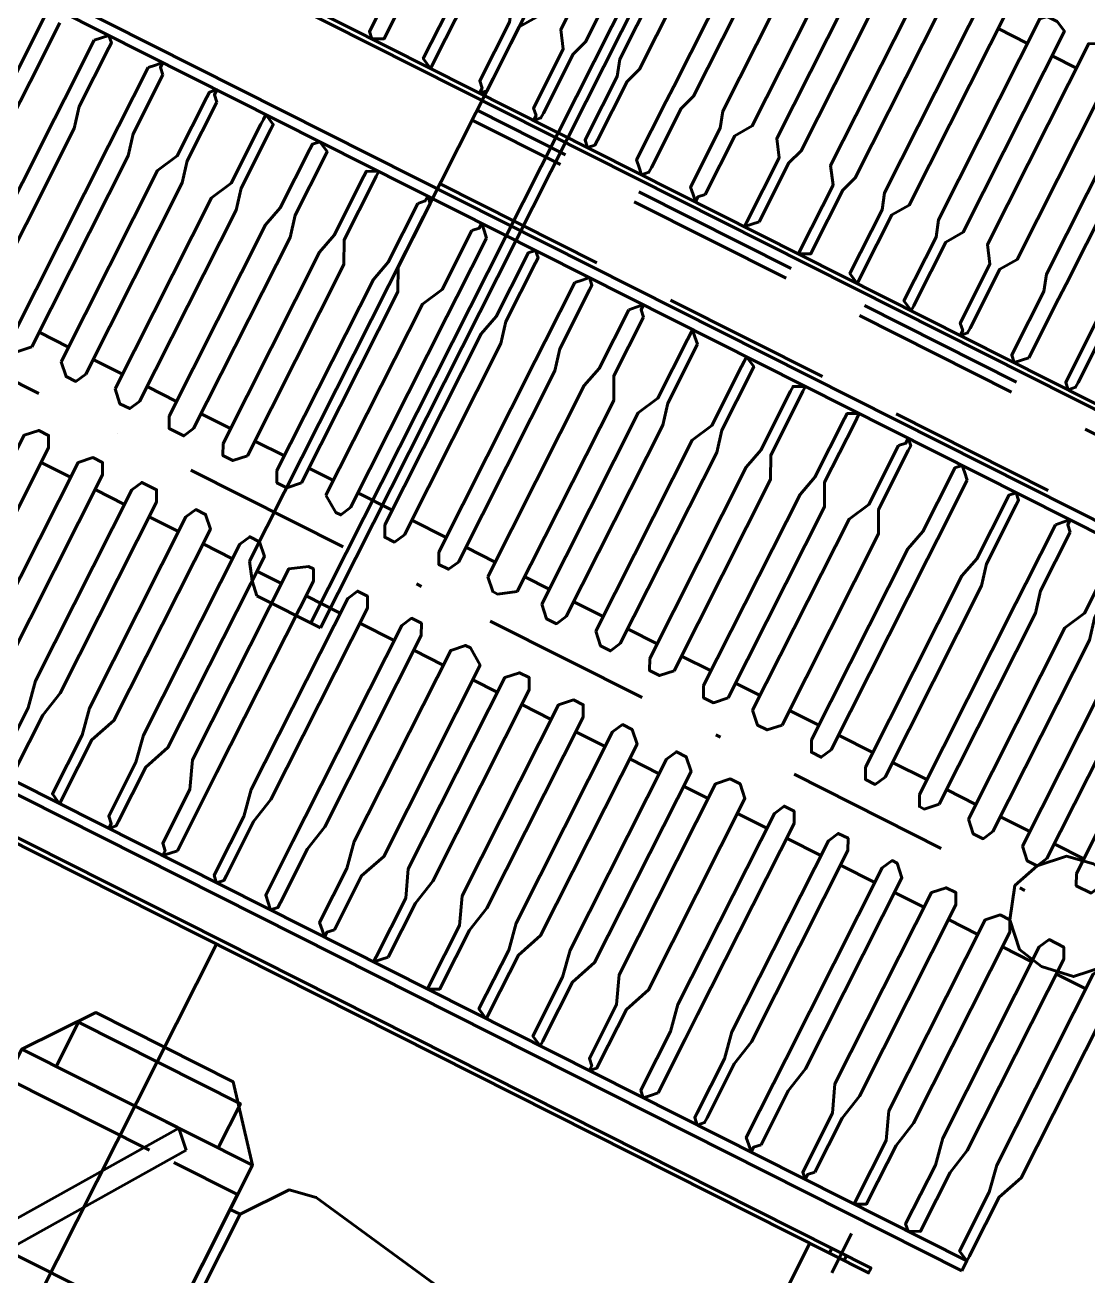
# Model space of a CAD drawing. Header units: metres. Extents: x 0 to 547597, y 0 to 1844684.
# Drawn here: x 543448.858 to 543449.658, y 1844573.125 to 1844574.067 of the extents above; entities that cross this region are included whole.
import ezdxf

# ---------------------------------------------------------------- set-up
doc = ezdxf.new("R2010")
doc.units = ezdxf.units.M
doc.layers.add('5_Thep', color=4, linetype='Continuous')
doc.layers.add('giai đoạn này', color=10, linetype='Continuous', lineweight=60)

# ---------------------------------------------------------------- blocks, each defined once
blk = doc.blocks.new('MBA220-MB')
at = {"color": 1}
for points in [[(1818.5, -1529.19), (2066.47, -1529.19), (2099.54, -1525.06), (2128.47, -1508.53), (2149.13, -1487.86), (2161.53, -1458.93), (2169.8, -1425.87), (2169.8, -1388.67), (2182.2, -1405.2), (2198.73, -1405.2)], [(1768.9, -1417.6), (1723.44, -1417.6), (1702.77, -1409.34), (1541.59, -1409.34), (1533.32, -1417.6), (1533.32, -1425.87), (1541.59, -1430), (1702.77, -1430), (1723.44, -1425.87), (1773.03, -1425.87), (1777.17, -1417.6), (1773.03, -1417.6), (1768.9, -1417.6)], [(1768.9, -1417.6), (1723.44, -1417.6), (1702.77, -1409.34), (1541.59, -1409.34), (1533.32, -1417.6), (1533.32, -1425.87), (1541.59, -1430), (1702.77, -1430), (1723.44, -1425.87), (1773.03, -1425.87), (1777.17, -1417.6), (1773.03, -1417.6), (1768.9, -1417.6)], [(1157.23, -1417.6), (1157.23, -2636.82)], [(1161.36, -1417.6), (1161.36, -2636.82), (1157.23, -2636.82)], [(1157.23, -1417.6), (1157.23, -2636.82)], [(1161.36, -1417.6), (1161.36, -2636.82), (1157.23, -2636.82)], [(1235.75, -2636.82), (1244.02, -2636.82), (1244.02, -1417.6)], [(1235.75, -1417.6), (1235.75, -2636.82)], [(1235.75, -2636.82), (1244.02, -2636.82), (1244.02, -1417.6)], [(1235.75, -1417.6), (1235.75, -2636.82)], [(1467.2, -1467.2), (1471.33, -1487.86), (1487.86, -1504.39), (1508.53, -1512.66), (1533.32, -1504.39), (1549.86, -1487.86), (1553.99, -1467.2), (1549.86, -1442.4), (1533.32, -1425.87), (1508.53, -1417.6), (1487.86, -1425.87), (1471.33, -1442.4), (1467.2, -1467.2)], [(1777.17, -1417.6), (1777.17, -2636.82)], [(1785.43, -1417.6), (1785.43, -2636.82), (1777.17, -2636.82)], [(1777.17, -1417.6), (1785.43, -1417.6)], [(1777.17, -1417.6), (1777.17, -2636.82)], [(1785.43, -1417.6), (1785.43, -2636.82), (1777.17, -2636.82)], [(1777.17, -1417.6), (1785.43, -1417.6)], [(1553.99, -1430), (1553.99, -1454.8)], [(1553.99, -1430), (1553.99, -1454.8)], [(1479.6, -1475.46), (1487.86, -1471.33), (1487.86, -1458.93), (1479.6, -1454.8)], [(1479.6, -1475.46), (1487.86, -1471.33), (1487.86, -1458.93), (1479.6, -1454.8)], [(1768.9, -1458.93), (1723.44, -1458.93), (1702.77, -1454.8), (1541.59, -1454.8), (1533.32, -1458.93), (1533.32, -1471.33), (1541.59, -1475.46), (1702.77, -1475.46), (1723.44, -1471.33), (1773.03, -1471.33), (1777.17, -1467.2), (1773.03, -1458.93), (1768.9, -1458.93)], [(1768.9, -1458.93), (1723.44, -1458.93), (1702.77, -1454.8), (1541.59, -1454.8), (1533.32, -1458.93), (1533.32, -1471.33), (1541.59, -1475.46), (1702.77, -1475.46), (1723.44, -1471.33), (1773.03, -1471.33), (1777.17, -1467.2), (1773.03, -1458.93), (1768.9, -1458.93)], [(1479.6, -1475.46), (1318.41, -1475.46), (1301.88, -1471.33), (1252.28, -1471.33)], [(1479.6, -1475.46), (1318.41, -1475.46), (1301.88, -1471.33), (1252.28, -1471.33)], [(1467.2, -1475.46), (1467.2, -1500.26)], [(1467.2, -1475.46), (1467.2, -1500.26)], [(1553.99, -1475.46), (1553.99, -1500.26)], [(1553.99, -1475.46), (1553.99, -1500.26)], [(1818.5, -2574.83), (1818.5, -1479.6), (1814.36, -1479.6), (1814.36, -2574.83), (1818.5, -2574.83)], [(1177.89, -1491.99), (1177.89, -1620.12)], [(1252.28, -1504.39), (1301.88, -1504.39), (1318.41, -1500.26), (1479.6, -1500.26)], [(1252.28, -1504.39), (1301.88, -1504.39), (1318.41, -1500.26), (1479.6, -1500.26)], [(1479.6, -1520.92), (1487.86, -1512.66), (1487.86, -1504.39), (1479.6, -1500.26)], [(1479.6, -1520.92), (1487.86, -1512.66), (1487.86, -1504.39), (1479.6, -1500.26)], [(1508.53, -1508.53), (1508.53, -1504.39)], [(1768.9, -1504.39), (1723.44, -1504.39), (1702.77, -1500.26), (1541.59, -1500.26), (1533.32, -1504.39), (1533.32, -1512.66), (1541.59, -1520.92), (1702.77, -1520.92), (1723.44, -1512.66), (1773.03, -1512.66), (1777.17, -1512.66), (1773.03, -1504.39), (1768.9, -1504.39)], [(1768.9, -1504.39), (1723.44, -1504.39), (1702.77, -1500.26), (1541.59, -1500.26), (1533.32, -1504.39), (1533.32, -1512.66), (1541.59, -1520.92), (1702.77, -1520.92), (1723.44, -1512.66), (1773.03, -1512.66), (1777.17, -1512.66), (1773.03, -1504.39), (1768.9, -1504.39)], [(1797.83, -1504.39), (1830.9, -1504.39)], [(1814.36, -1500.26), (1818.5, -1500.26)], [(1479.6, -1520.92), (1318.41, -1520.92), (1301.88, -1512.66), (1252.28, -1512.66)], [(1479.6, -1520.92), (1318.41, -1520.92), (1301.88, -1512.66), (1252.28, -1512.66)], [(1814.36, -1512.66), (1818.5, -1512.66)], [(1467.2, -1520.92), (1467.2, -1545.72)], [(1467.2, -1520.92), (1467.2, -1545.72)], [(1553.99, -1520.92), (1553.99, -1545.72)], [(1553.99, -1520.92), (1553.99, -1545.72)], [(1252.28, -1549.86), (1301.88, -1549.86), (1318.41, -1545.72), (1479.6, -1545.72)], [(1252.28, -1549.86), (1301.88, -1549.86), (1318.41, -1545.72), (1479.6, -1545.72)], [(1479.6, -1566.39), (1487.86, -1558.12), (1487.86, -1549.86), (1479.6, -1545.72)], [(1479.6, -1566.39), (1487.86, -1558.12), (1487.86, -1549.86), (1479.6, -1545.72)], [(1768.9, -1549.86), (1723.44, -1549.86), (1702.77, -1545.72), (1541.59, -1545.72), (1533.32, -1549.86), (1533.32, -1558.12), (1541.59, -1566.39), (1702.77, -1566.39), (1723.44, -1558.12), (1773.03, -1558.12), (1777.17, -1553.99), (1773.03, -1553.99), (1768.9, -1549.86)], [(1768.9, -1549.86), (1723.44, -1549.86), (1702.77, -1545.72), (1541.59, -1545.72), (1533.32, -1549.86), (1533.32, -1558.12), (1541.59, -1566.39), (1702.77, -1566.39), (1723.44, -1558.12), (1773.03, -1558.12), (1777.17, -1553.99), (1773.03, -1553.99), (1768.9, -1549.86)], [(1479.6, -1566.39), (1318.41, -1566.39), (1301.88, -1558.12), (1252.28, -1558.12)], [(1479.6, -1566.39), (1318.41, -1566.39), (1301.88, -1558.12), (1252.28, -1558.12)], [(2008.61, -1553.99), (1954.88, -1876.36), (1959.02, -1897.02), (1992.08, -1921.82)], [(1467.2, -1566.39), (1467.2, -1591.18)], [(1467.2, -1566.39), (1467.2, -1591.18)], [(1553.99, -1566.39), (1553.99, -1591.18)], [(1553.99, -1566.39), (1553.99, -1591.18)], [(1508.53, -1698.64), (1508.53, -1574.65)], [(1252.28, -1595.32), (1301.88, -1595.32), (1318.41, -1591.18), (1479.6, -1591.18)], [(1252.28, -1595.32), (1301.88, -1595.32), (1318.41, -1591.18), (1479.6, -1591.18)], [(1479.6, -1607.72), (1487.86, -1603.58), (1487.86, -1599.45), (1479.6, -1591.18)], [(1479.6, -1607.72), (1487.86, -1603.58), (1487.86, -1599.45), (1479.6, -1591.18)], [(1768.9, -1595.32), (1723.44, -1595.32), (1702.77, -1591.18), (1541.59, -1591.18), (1533.32, -1599.45), (1533.32, -1603.58), (1541.59, -1607.72), (1702.77, -1607.72), (1723.44, -1607.72), (1768.9, -1607.72), (1773.03, -1603.58), (1777.17, -1599.45), (1773.03, -1599.45), (1768.9, -1595.32)], [(1768.9, -1595.32), (1723.44, -1595.32), (1702.77, -1591.18), (1541.59, -1591.18), (1533.32, -1599.45), (1533.32, -1603.58), (1541.59, -1607.72), (1702.77, -1607.72), (1723.44, -1607.72), (1768.9, -1607.72), (1773.03, -1603.58), (1777.17, -1599.45), (1773.03, -1599.45), (1768.9, -1595.32)], [(1252.28, -1595.32), (1248.15, -1599.45), (1244.02, -1599.45), (1248.15, -1603.58), (1252.28, -1607.72)], [(1252.28, -1595.32), (1248.15, -1599.45), (1244.02, -1599.45), (1248.15, -1603.58), (1252.28, -1607.72)], [(1479.6, -1607.72), (1318.41, -1607.72), (1301.88, -1607.72), (1252.28, -1607.72)], [(1479.6, -1607.72), (1318.41, -1607.72), (1301.88, -1607.72), (1252.28, -1607.72)], [(1467.2, -1607.72), (1467.2, -1636.65)], [(1467.2, -1607.72), (1467.2, -1636.65)], [(1553.99, -1607.72), (1553.99, -1636.65)], [(1553.99, -1607.72), (1553.99, -1636.65)], [(1231.62, -1624.25), (1231.62, -1752.37)], [(1148.96, -1640.78), (1099.36, -1640.78), (1086.97, -1636.65), (917.51, -1636.65), (913.38, -1640.78), (913.38, -1649.05), (917.51, -1653.18), (1086.97, -1653.18), (1099.36, -1649.05), (1148.96, -1649.05), (1153.09, -1649.05), (1157.23, -1644.91), (1153.09, -1640.78), (1148.96, -1640.78)], [(1148.96, -1640.78), (1099.36, -1640.78), (1086.97, -1636.65), (917.51, -1636.65), (913.38, -1640.78), (913.38, -1649.05), (917.51, -1653.18), (1086.97, -1653.18), (1099.36, -1649.05), (1148.96, -1649.05), (1153.09, -1649.05), (1157.23, -1644.91), (1153.09, -1640.78), (1148.96, -1640.78)], [(1252.28, -1640.78), (1301.88, -1640.78), (1318.41, -1636.65), (1479.6, -1636.65)], [(1479.6, -1653.18), (1487.86, -1649.05), (1487.86, -1640.78), (1479.6, -1636.65)], [(1768.9, -1640.78), (1723.44, -1640.78), (1702.77, -1636.65), (1541.59, -1636.65), (1533.32, -1640.78), (1533.32, -1649.05), (1541.59, -1653.18), (1702.77, -1653.18), (1723.44, -1649.05), (1768.9, -1649.05), (1773.03, -1649.05), (1777.17, -1644.91), (1773.03, -1640.78), (1768.9, -1640.78)], [(1768.9, -1640.78), (1723.44, -1640.78), (1702.77, -1636.65), (1541.59, -1636.65), (1533.32, -1640.78), (1533.32, -1649.05), (1541.59, -1653.18), (1702.77, -1653.18), (1723.44, -1649.05), (1768.9, -1649.05), (1773.03, -1649.05), (1777.17, -1644.91), (1773.03, -1640.78), (1768.9, -1640.78)], [(1252.28, -1640.78), (1248.15, -1640.78), (1244.02, -1644.91), (1248.15, -1649.05), (1252.28, -1649.05)], [(1479.6, -1653.18), (1318.41, -1653.18), (1301.88, -1649.05), (1252.28, -1649.05)], [(1467.2, -1653.18), (1467.2, -1682.11)], [(1467.2, -1653.18), (1467.2, -1682.11)], [(1553.99, -1653.18), (1553.99, -1682.11)], [(1553.99, -1653.18), (1553.99, -1682.11)], [(1148.96, -1682.11), (1099.36, -1682.11), (1086.97, -1682.11), (917.51, -1682.11), (913.38, -1686.24), (913.38, -1694.51), (917.51, -1698.64), (1086.97, -1698.64), (1099.36, -1694.51), (1148.96, -1694.51), (1153.09, -1694.51), (1157.23, -1690.38), (1153.09, -1686.24), (1148.96, -1682.11)], [(1148.96, -1682.11), (1099.36, -1682.11), (1086.97, -1682.11), (917.51, -1682.11), (913.38, -1686.24), (913.38, -1694.51), (917.51, -1698.64), (1086.97, -1698.64), (1099.36, -1694.51), (1148.96, -1694.51), (1153.09, -1694.51), (1157.23, -1690.38), (1153.09, -1686.24), (1148.96, -1682.11)], [(1169.62, -1682.11), (1169.62, -1810.23)], [(1177.89, -1682.11), (1177.89, -1810.23)], [(1252.28, -1682.11), (1248.15, -1686.24), (1244.02, -1690.38), (1248.15, -1694.51), (1252.28, -1694.51)], [(1252.28, -1682.11), (1248.15, -1686.24), (1244.02, -1690.38), (1248.15, -1694.51), (1252.28, -1694.51)], [(1252.28, -1682.11), (1301.88, -1682.11), (1318.41, -1682.11), (1479.6, -1682.11)], [(1252.28, -1682.11), (1301.88, -1682.11), (1318.41, -1682.11), (1479.6, -1682.11)], [(1479.6, -1698.64), (1487.86, -1694.51), (1487.86, -1686.24), (1479.6, -1682.11)], [(1479.6, -1698.64), (1487.86, -1694.51), (1487.86, -1686.24), (1479.6, -1682.11)], [(1768.9, -1682.11), (1723.44, -1682.11), (1702.77, -1682.11), (1541.59, -1682.11), (1533.32, -1686.24), (1533.32, -1694.51), (1541.59, -1698.64), (1702.77, -1698.64), (1723.44, -1694.51), (1768.9, -1694.51), (1773.03, -1694.51), (1777.17, -1690.38), (1773.03, -1686.24), (1768.9, -1682.11)], [(1768.9, -1682.11), (1723.44, -1682.11), (1702.77, -1682.11), (1541.59, -1682.11), (1533.32, -1686.24), (1533.32, -1694.51), (1541.59, -1698.64), (1702.77, -1698.64), (1723.44, -1694.51), (1768.9, -1694.51), (1773.03, -1694.51), (1777.17, -1690.38), (1773.03, -1686.24), (1768.9, -1682.11)], [(1479.6, -1698.64), (1318.41, -1698.64), (1301.88, -1694.51), (1252.28, -1694.51)], [(1479.6, -1698.64), (1318.41, -1698.64), (1301.88, -1694.51), (1252.28, -1694.51)], [(1467.2, -1698.64), (1467.2, -1723.44)], [(1467.2, -1698.64), (1467.2, -1723.44)], [(1553.99, -1698.64), (1553.99, -1723.44)], [(1553.99, -1698.64), (1553.99, -1723.44)], [(1148.96, -1731.71), (1099.36, -1731.71), (1086.97, -1723.44), (917.51, -1723.44), (913.38, -1731.71), (913.38, -1739.97), (917.51, -1748.24), (1086.97, -1748.24), (1099.36, -1739.97), (1148.96, -1739.97), (1153.09, -1735.84), (1157.23, -1735.84), (1153.09, -1731.71), (1148.96, -1731.71)], [(1148.96, -1731.71), (1099.36, -1731.71), (1086.97, -1723.44), (917.51, -1723.44), (913.38, -1731.71), (913.38, -1739.97), (917.51, -1748.24), (1086.97, -1748.24), (1099.36, -1739.97), (1148.96, -1739.97), (1153.09, -1735.84), (1157.23, -1735.84), (1153.09, -1731.71), (1148.96, -1731.71)], [(1252.28, -1731.71), (1301.88, -1731.71), (1318.41, -1723.44), (1479.6, -1723.44)], [(1252.28, -1731.71), (1301.88, -1731.71), (1318.41, -1723.44), (1479.6, -1723.44)], [(1479.6, -1748.24), (1487.86, -1739.97), (1487.86, -1731.71), (1479.6, -1723.44)], [(1479.6, -1748.24), (1487.86, -1739.97), (1487.86, -1731.71), (1479.6, -1723.44)], [(1768.9, -1731.71), (1723.44, -1731.71), (1702.77, -1723.44), (1541.59, -1723.44), (1533.32, -1731.71), (1533.32, -1739.97), (1541.59, -1748.24), (1702.77, -1748.24), (1723.44, -1739.97), (1768.9, -1739.97), (1773.03, -1735.84), (1777.17, -1735.84), (1773.03, -1731.71), (1768.9, -1731.71)], [(1768.9, -1731.71), (1723.44, -1731.71), (1702.77, -1723.44), (1541.59, -1723.44), (1533.32, -1731.71), (1533.32, -1739.97), (1541.59, -1748.24), (1702.77, -1748.24), (1723.44, -1739.97), (1768.9, -1739.97), (1773.03, -1735.84), (1777.17, -1735.84), (1773.03, -1731.71), (1768.9, -1731.71)], [(1252.28, -1731.71), (1248.15, -1731.71), (1244.02, -1735.84), (1248.15, -1735.84), (1252.28, -1739.97)], [(1252.28, -1731.71), (1248.15, -1731.71), (1244.02, -1735.84), (1248.15, -1735.84), (1252.28, -1739.97)], [(1479.6, -1748.24), (1318.41, -1748.24), (1301.88, -1739.97), (1252.28, -1739.97)], [(1479.6, -1748.24), (1318.41, -1748.24), (1301.88, -1739.97), (1252.28, -1739.97)], [(938.18, -1748.24), (938.18, -1768.9)], [(938.18, -1748.24), (938.18, -1768.9)], [(1467.2, -1748.24), (1467.2, -1768.9)], [(1467.2, -1748.24), (1467.2, -1768.9)], [(1553.99, -1748.24), (1553.99, -1768.9)], [(1553.99, -1748.24), (1553.99, -1768.9)], [(1508.53, -1764.77), (1508.53, -1760.64)], [(1148.96, -1777.17), (1099.36, -1777.17), (1086.97, -1768.9), (917.51, -1768.9), (913.38, -1777.17), (913.38, -1785.43), (917.51, -1789.57), (1086.97, -1789.57), (1099.36, -1785.43), (1153.09, -1785.43), (1157.23, -1777.17), (1153.09, -1777.17), (1148.96, -1777.17)], [(1148.96, -1777.17), (1099.36, -1777.17), (1086.97, -1768.9), (917.51, -1768.9), (913.38, -1777.17), (913.38, -1785.43), (917.51, -1789.57), (1086.97, -1789.57), (1099.36, -1785.43), (1153.09, -1785.43), (1157.23, -1777.17), (1153.09, -1777.17), (1148.96, -1777.17)], [(1252.28, -1777.17), (1301.88, -1777.17), (1318.41, -1768.9), (1479.6, -1768.9)], [(1252.28, -1777.17), (1301.88, -1777.17), (1318.41, -1768.9), (1479.6, -1768.9)], [(1479.6, -1789.57), (1487.86, -1785.43), (1487.86, -1777.17), (1479.6, -1768.9)], [(1479.6, -1789.57), (1487.86, -1785.43), (1487.86, -1777.17), (1479.6, -1768.9)], [(1768.9, -1777.17), (1723.44, -1777.17), (1702.77, -1768.9), (1541.59, -1768.9), (1533.32, -1777.17), (1533.32, -1785.43), (1541.59, -1789.57), (1702.77, -1789.57), (1723.44, -1785.43), (1773.03, -1785.43), (1777.17, -1777.17), (1773.03, -1777.17), (1768.9, -1777.17)], [(1768.9, -1777.17), (1723.44, -1777.17), (1702.77, -1768.9), (1541.59, -1768.9), (1533.32, -1777.17), (1533.32, -1785.43), (1541.59, -1789.57), (1702.77, -1789.57), (1723.44, -1785.43), (1773.03, -1785.43), (1777.17, -1777.17), (1773.03, -1777.17), (1768.9, -1777.17)], [(1252.28, -1777.17), (1248.15, -1777.17), (1244.02, -1777.17), (1248.15, -1785.43), (1252.28, -1785.43)], [(1252.28, -1777.17), (1248.15, -1777.17), (1244.02, -1777.17), (1248.15, -1785.43), (1252.28, -1785.43)], [(1479.6, -1789.57), (1318.41, -1789.57), (1301.88, -1785.43), (1252.28, -1785.43)], [(1479.6, -1789.57), (1318.41, -1789.57), (1301.88, -1785.43), (1252.28, -1785.43)], [(938.18, -1789.57), (938.18, -1814.36)], [(938.18, -1789.57), (938.18, -1814.36)], [(1467.2, -1789.57), (1467.2, -1814.36)], [(1467.2, -1789.57), (1467.2, -1814.36)], [(1553.99, -1789.57), (1553.99, -1814.36)], [(1553.99, -1789.57), (1553.99, -1814.36)], [(1148.96, -1822.63), (1099.36, -1822.63), (1086.97, -1814.36), (917.51, -1814.36), (913.38, -1822.63), (913.38, -1830.9), (917.51, -1835.03), (1086.97, -1835.03), (1099.36, -1830.9), (1153.09, -1830.9), (1157.23, -1822.63), (1153.09, -1822.63), (1148.96, -1822.63)], [(1148.96, -1822.63), (1099.36, -1822.63), (1086.97, -1814.36), (917.51, -1814.36), (913.38, -1822.63), (913.38, -1830.9), (917.51, -1835.03), (1086.97, -1835.03), (1099.36, -1830.9), (1153.09, -1830.9), (1157.23, -1822.63), (1153.09, -1822.63), (1148.96, -1822.63)], [(1231.62, -1814.36), (1231.62, -1942.49)], [(1252.28, -1822.63), (1301.88, -1822.63), (1318.41, -1814.36), (1479.6, -1814.36)], [(1252.28, -1822.63), (1301.88, -1822.63), (1318.41, -1814.36), (1479.6, -1814.36)], [(1479.6, -1835.03), (1487.86, -1830.9), (1487.86, -1822.63), (1479.6, -1814.36)], [(1479.6, -1835.03), (1487.86, -1830.9), (1487.86, -1822.63), (1479.6, -1814.36)], [(1768.9, -1822.63), (1723.44, -1822.63), (1702.77, -1814.36), (1541.59, -1814.36), (1533.32, -1822.63), (1533.32, -1830.9), (1541.59, -1835.03), (1702.77, -1835.03), (1723.44, -1830.9), (1773.03, -1830.9), (1777.17, -1822.63), (1773.03, -1822.63), (1768.9, -1822.63)], [(1768.9, -1822.63), (1723.44, -1822.63), (1702.77, -1814.36), (1541.59, -1814.36), (1533.32, -1822.63), (1533.32, -1830.9), (1541.59, -1835.03), (1702.77, -1835.03), (1723.44, -1830.9), (1773.03, -1830.9), (1777.17, -1822.63), (1773.03, -1822.63), (1768.9, -1822.63)], [(1252.28, -1822.63), (1248.15, -1822.63), (1244.02, -1822.63), (1248.15, -1830.9), (1252.28, -1830.9)], [(1252.28, -1822.63), (1248.15, -1822.63), (1244.02, -1822.63), (1248.15, -1830.9), (1252.28, -1830.9)], [(1508.53, -1954.88), (1508.53, -1826.76)], [(1479.6, -1835.03), (1318.41, -1835.03), (1301.88, -1830.9), (1252.28, -1830.9)], [(1479.6, -1835.03), (1318.41, -1835.03), (1301.88, -1830.9), (1252.28, -1830.9)], [(1467.2, -1835.03), (1467.2, -1859.83)], [(1467.2, -1835.03), (1467.2, -1859.83)], [(1553.99, -1835.03), (1553.99, -1859.83)], [(1553.99, -1835.03), (1553.99, -1859.83)], [(1148.96, -1863.96), (1099.36, -1863.96), (1086.97, -1859.83), (917.51, -1859.83), (913.38, -1863.96), (913.38, -1872.23), (917.51, -1880.49), (1086.97, -1880.49), (1099.36, -1872.23), (1153.09, -1872.23), (1157.23, -1872.23), (1153.09, -1863.96), (1148.96, -1863.96)], [(1148.96, -1863.96), (1099.36, -1863.96), (1086.97, -1859.83), (917.51, -1859.83), (913.38, -1863.96), (913.38, -1872.23), (917.51, -1880.49), (1086.97, -1880.49), (1099.36, -1872.23), (1153.09, -1872.23), (1157.23, -1872.23), (1153.09, -1863.96), (1148.96, -1863.96)], [(1252.28, -1863.96), (1248.15, -1863.96), (1244.02, -1872.23), (1248.15, -1872.23), (1252.28, -1872.23)], [(1252.28, -1863.96), (1248.15, -1863.96), (1244.02, -1872.23), (1248.15, -1872.23), (1252.28, -1872.23)], [(1252.28, -1863.96), (1301.88, -1863.96), (1318.41, -1859.83), (1479.6, -1859.83)], [(1252.28, -1863.96), (1301.88, -1863.96), (1318.41, -1859.83), (1479.6, -1859.83)], [(1479.6, -1880.49), (1487.86, -1872.23), (1487.86, -1863.96), (1479.6, -1859.83)], [(1479.6, -1880.49), (1487.86, -1872.23), (1487.86, -1863.96), (1479.6, -1859.83)], [(1768.9, -1863.96), (1723.44, -1863.96), (1702.77, -1859.83), (1541.59, -1859.83), (1533.32, -1863.96), (1533.32, -1872.23), (1541.59, -1880.49), (1702.77, -1880.49), (1723.44, -1872.23), (1773.03, -1872.23), (1777.17, -1872.23), (1773.03, -1863.96), (1768.9, -1863.96)], [(1768.9, -1863.96), (1723.44, -1863.96), (1702.77, -1859.83), (1541.59, -1859.83), (1533.32, -1863.96), (1533.32, -1872.23), (1541.59, -1880.49), (1702.77, -1880.49), (1723.44, -1872.23), (1773.03, -1872.23), (1777.17, -1872.23), (1773.03, -1863.96), (1768.9, -1863.96)], [(1169.62, -1872.23), (1169.62, -2000.35)], [(1177.89, -1872.23), (1177.89, -2000.35)], [(1479.6, -1880.49), (1318.41, -1880.49), (1301.88, -1872.23), (1252.28, -1872.23)], [(1479.6, -1880.49), (1318.41, -1880.49), (1301.88, -1872.23), (1252.28, -1872.23)], [(1467.2, -1880.49), (1467.2, -1905.29)], [(1467.2, -1880.49), (1467.2, -1905.29)], [(1553.99, -1880.49), (1553.99, -1905.29)], [(1553.99, -1880.49), (1553.99, -1905.29)], [(1148.96, -1909.42), (1099.36, -1909.42), (1086.97, -1905.29), (917.51, -1905.29), (913.38, -1909.42), (913.38, -1917.69), (917.51, -1925.95), (1086.97, -1925.95), (1099.36, -1917.69), (1153.09, -1917.69), (1157.23, -1917.69), (1153.09, -1913.55), (1148.96, -1909.42)], [(1148.96, -1909.42), (1099.36, -1909.42), (1086.97, -1905.29), (917.51, -1905.29), (913.38, -1909.42), (913.38, -1917.69), (917.51, -1925.95), (1086.97, -1925.95), (1099.36, -1917.69), (1153.09, -1917.69), (1157.23, -1917.69), (1153.09, -1913.55), (1148.96, -1909.42)], [(1252.28, -1909.42), (1248.15, -1913.55), (1244.02, -1917.69), (1248.15, -1917.69), (1252.28, -1917.69)], [(1252.28, -1909.42), (1248.15, -1913.55), (1244.02, -1917.69), (1248.15, -1917.69), (1252.28, -1917.69)], [(1252.28, -1909.42), (1301.88, -1909.42), (1318.41, -1905.29), (1479.6, -1905.29)], [(1252.28, -1909.42), (1301.88, -1909.42), (1318.41, -1905.29), (1479.6, -1905.29)], [(1479.6, -1925.95), (1487.86, -1917.69), (1487.86, -1909.42), (1479.6, -1905.29)], [(1479.6, -1925.95), (1487.86, -1917.69), (1487.86, -1909.42), (1479.6, -1905.29)], [(1768.9, -1909.42), (1723.44, -1909.42), (1702.77, -1905.29), (1541.59, -1905.29), (1533.32, -1909.42), (1533.32, -1917.69), (1541.59, -1925.95), (1702.77, -1925.95), (1723.44, -1917.69), (1773.03, -1917.69), (1777.17, -1917.69), (1773.03, -1913.55), (1768.9, -1909.42)], [(1768.9, -1909.42), (1723.44, -1909.42), (1702.77, -1905.29), (1541.59, -1905.29), (1533.32, -1909.42), (1533.32, -1917.69), (1541.59, -1925.95), (1702.77, -1925.95), (1723.44, -1917.69), (1773.03, -1917.69), (1777.17, -1917.69), (1773.03, -1913.55), (1768.9, -1909.42)], [(1479.6, -1925.95), (1318.41, -1925.95), (1301.88, -1917.69), (1252.28, -1917.69)], [(1479.6, -1925.95), (1318.41, -1925.95), (1301.88, -1917.69), (1252.28, -1917.69)], [(1467.2, -1925.95), (1467.2, -1946.62)], [(1467.2, -1925.95), (1467.2, -1946.62)], [(1553.99, -1925.95), (1553.99, -1946.62)], [(1553.99, -1925.95), (1553.99, -1946.62)], [(1954.88, -2124.34), (1905.29, -2087.14), (1905.29, -1971.42), (1954.88, -1930.09)], [(2145, -2124.34), (2145, -1930.09), (1954.88, -1930.09), (1954.88, -2124.34), (2145, -2124.34)], [(1979.68, -1983.82), (1979.68, -1930.09), (2095.4, -1930.09), (2095.4, -2124.34), (1979.68, -2124.34), (1979.68, -2004.48)], [(2087.14, -1930.09), (2087.14, -1921.82), (1992.08, -1921.82), (1992.08, -1930.09), (2087.14, -1930.09)], [(1148.96, -1954.88), (1099.36, -1954.88), (1086.97, -1946.62), (917.51, -1946.62), (913.38, -1959.02), (913.38, -1963.15), (917.51, -1971.42), (1086.97, -1971.42), (1099.36, -1967.28), (1148.96, -1967.28), (1153.09, -1963.15), (1157.23, -1959.02), (1153.09, -1959.02), (1148.96, -1954.88)], [(1148.96, -1954.88), (1099.36, -1954.88), (1086.97, -1946.62), (917.51, -1946.62), (913.38, -1959.02), (913.38, -1963.15), (917.51, -1971.42), (1086.97, -1971.42), (1099.36, -1967.28), (1148.96, -1967.28), (1153.09, -1963.15), (1157.23, -1959.02), (1153.09, -1959.02), (1148.96, -1954.88)], [(1252.28, -1954.88), (1301.88, -1954.88), (1318.41, -1946.62), (1479.6, -1946.62)], [(1252.28, -1954.88), (1301.88, -1954.88), (1318.41, -1946.62), (1479.6, -1946.62)], [(1479.6, -1971.42), (1487.86, -1963.15), (1487.86, -1959.02), (1479.6, -1946.62)], [(1479.6, -1971.42), (1487.86, -1963.15), (1487.86, -1959.02), (1479.6, -1946.62)], [(1768.9, -1954.88), (1723.44, -1954.88), (1702.77, -1946.62), (1541.59, -1946.62), (1533.32, -1959.02), (1533.32, -1963.15), (1541.59, -1971.42), (1702.77, -1971.42), (1723.44, -1967.28), (1768.9, -1967.28), (1773.03, -1963.15), (1777.17, -1959.02), (1773.03, -1959.02), (1768.9, -1954.88)], [(1768.9, -1954.88), (1723.44, -1954.88), (1702.77, -1946.62), (1541.59, -1946.62), (1533.32, -1959.02), (1533.32, -1963.15), (1541.59, -1971.42), (1702.77, -1971.42), (1723.44, -1967.28), (1768.9, -1967.28), (1773.03, -1963.15), (1777.17, -1959.02), (1773.03, -1959.02), (1768.9, -1954.88)], [(1252.28, -1954.88), (1248.15, -1959.02), (1244.02, -1959.02), (1248.15, -1963.15), (1252.28, -1967.28)], [(1252.28, -1954.88), (1248.15, -1959.02), (1244.02, -1959.02), (1248.15, -1963.15), (1252.28, -1967.28)], [(1479.6, -1971.42), (1318.41, -1971.42), (1301.88, -1967.28), (1252.28, -1967.28)], [(1479.6, -1971.42), (1318.41, -1971.42), (1301.88, -1967.28), (1252.28, -1967.28)], [(1954.88, -2095.4), (1954.88, -1959.02), (1917.69, -1959.02), (1917.69, -2095.4), (1954.88, -2095.4)], [(1467.2, -1971.42), (1467.2, -1996.21)], [(1467.2, -1971.42), (1467.2, -1996.21)], [(1553.99, -1971.42), (1553.99, -1996.21)], [(1553.99, -1971.42), (1553.99, -1996.21)], [(1967.28, -1979.68), (1954.88, -1992.08), (2083.01, -2078.87), (2095.4, -2066.47), (1967.28, -1979.68)], [(1148.96, -2000.35), (1099.36, -2000.35), (1086.97, -1996.21), (917.51, -1996.21), (913.38, -2000.35), (913.38, -2008.61), (917.51, -2012.75), (1086.97, -2012.75), (1099.36, -2012.75), (1148.96, -2012.75), (1153.09, -2008.61), (1157.23, -2004.48), (1153.09, -2000.35), (1148.96, -2000.35)], [(1148.96, -2000.35), (1099.36, -2000.35), (1086.97, -1996.21), (917.51, -1996.21), (913.38, -2000.35), (913.38, -2008.61), (917.51, -2012.75), (1086.97, -2012.75), (1099.36, -2012.75), (1148.96, -2012.75), (1153.09, -2008.61), (1157.23, -2004.48), (1153.09, -2000.35), (1148.96, -2000.35)], [(1252.28, -2000.35), (1301.88, -2000.35), (1318.41, -1996.21), (1479.6, -1996.21)], [(1252.28, -2000.35), (1301.88, -2000.35), (1318.41, -1996.21), (1479.6, -1996.21)], [(1479.6, -2012.75), (1487.86, -2008.61), (1487.86, -2000.35), (1479.6, -1996.21)], [(1479.6, -2012.75), (1487.86, -2008.61), (1487.86, -2000.35), (1479.6, -1996.21)], [(1768.9, -2000.35), (1723.44, -2000.35), (1702.77, -1996.21), (1541.59, -1996.21), (1533.32, -2000.35), (1533.32, -2008.61), (1541.59, -2012.75), (1702.77, -2012.75), (1723.44, -2012.75), (1768.9, -2012.75), (1773.03, -2008.61), (1777.17, -2004.48), (1773.03, -2000.35), (1768.9, -2000.35)], [(1768.9, -2000.35), (1723.44, -2000.35), (1702.77, -1996.21), (1541.59, -1996.21), (1533.32, -2000.35), (1533.32, -2008.61), (1541.59, -2012.75), (1702.77, -2012.75), (1723.44, -2012.75), (1768.9, -2012.75), (1773.03, -2008.61), (1777.17, -2004.48), (1773.03, -2000.35), (1768.9, -2000.35)], [(1231.62, -2004.48), (1231.62, -2136.73)], [(1252.28, -2000.35), (1248.15, -2000.35), (1244.02, -2004.48), (1248.15, -2008.61), (1252.28, -2012.75)], [(1252.28, -2000.35), (1248.15, -2000.35), (1244.02, -2004.48), (1248.15, -2008.61), (1252.28, -2012.75)], [(1479.6, -2012.75), (1318.41, -2012.75), (1301.88, -2012.75), (1252.28, -2012.75)], [(1479.6, -2012.75), (1318.41, -2012.75), (1301.88, -2012.75), (1252.28, -2012.75)], [(1467.2, -2012.75), (1467.2, -2041.68)], [(1467.2, -2012.75), (1467.2, -2041.68)], [(1508.53, -2016.88), (1508.53, -2012.75)], [(1553.99, -2012.75), (1553.99, -2041.68)], [(1553.99, -2012.75), (1553.99, -2041.68)], [(1818.5, -2029.28), (2318.58, -2029.28)], [(1148.96, -2045.81), (1099.36, -2045.81), (1086.97, -2041.68), (917.51, -2041.68), (913.38, -2045.81), (913.38, -2054.08), (917.51, -2058.21), (1086.97, -2058.21), (1099.36, -2054.08), (1148.96, -2054.08), (1153.09, -2054.08), (1157.23, -2049.94), (1153.09, -2045.81), (1148.96, -2045.81)], [(1148.96, -2045.81), (1099.36, -2045.81), (1086.97, -2041.68), (917.51, -2041.68), (913.38, -2045.81), (913.38, -2054.08), (917.51, -2058.21), (1086.97, -2058.21), (1099.36, -2054.08), (1148.96, -2054.08), (1153.09, -2054.08), (1157.23, -2049.94), (1153.09, -2045.81), (1148.96, -2045.81)], [(1252.28, -2045.81), (1301.88, -2045.81), (1318.41, -2041.68), (1479.6, -2041.68)], [(1252.28, -2045.81), (1301.88, -2045.81), (1318.41, -2041.68), (1479.6, -2041.68)], [(1479.6, -2058.21), (1487.86, -2054.08), (1487.86, -2045.81), (1479.6, -2041.68)], [(1479.6, -2058.21), (1487.86, -2054.08), (1487.86, -2045.81), (1479.6, -2041.68)], [(1768.9, -2045.81), (1723.44, -2045.81), (1702.77, -2041.68), (1541.59, -2041.68), (1533.32, -2045.81), (1533.32, -2054.08), (1541.59, -2058.21), (1702.77, -2058.21), (1723.44, -2054.08), (1768.9, -2054.08), (1773.03, -2054.08), (1777.17, -2049.94), (1773.03, -2045.81), (1768.9, -2045.81)], [(1768.9, -2045.81), (1723.44, -2045.81), (1702.77, -2041.68), (1541.59, -2041.68), (1533.32, -2045.81), (1533.32, -2054.08), (1541.59, -2058.21), (1702.77, -2058.21), (1723.44, -2054.08), (1768.9, -2054.08), (1773.03, -2054.08), (1777.17, -2049.94), (1773.03, -2045.81), (1768.9, -2045.81)], [(1252.28, -2045.81), (1248.15, -2045.81), (1244.02, -2049.94), (1248.15, -2054.08), (1252.28, -2054.08)], [(1252.28, -2045.81), (1248.15, -2045.81), (1244.02, -2049.94), (1248.15, -2054.08), (1252.28, -2054.08)], [(1169.62, -2062.34), (1169.62, -2136.73)], [(1177.89, -2062.34), (1177.89, -2136.73)], [(1479.6, -2058.21), (1318.41, -2058.21), (1301.88, -2054.08), (1252.28, -2054.08)], [(1479.6, -2058.21), (1318.41, -2058.21), (1301.88, -2054.08), (1252.28, -2054.08)], [(1467.2, -2058.21), (1467.2, -2087.14)], [(1467.2, -2058.21), (1467.2, -2087.14)], [(1553.99, -2058.21), (1553.99, -2087.14)], [(1553.99, -2058.21), (1553.99, -2087.14)], [(1570.52, -2066.47), (830.72, -2066.47)], [(1570.52, -2120.2), (1570.52, -2066.47)], [(1570.52, -2074.74), (830.72, -2074.74)], [(1508.53, -2206.99), (1508.53, -2078.87)], [(1148.96, -2091.27), (1099.36, -2091.27), (1086.97, -2087.14), (917.51, -2087.14), (913.38, -2091.27), (913.38, -2095.4), (917.51, -2107.8), (1086.97, -2107.8), (1099.36, -2099.54), (1148.96, -2099.54), (1153.09, -2095.4), (1157.23, -2095.4), (1153.09, -2091.27), (1148.96, -2091.27)], [(1148.96, -2091.27), (1099.36, -2091.27), (1086.97, -2087.14), (917.51, -2087.14), (913.38, -2091.27), (913.38, -2095.4), (917.51, -2107.8), (1086.97, -2107.8), (1099.36, -2099.54), (1148.96, -2099.54), (1153.09, -2095.4), (1157.23, -2095.4), (1153.09, -2091.27), (1148.96, -2091.27)], [(1252.28, -2087.14), (1248.15, -2091.27), (1244.02, -2095.4), (1248.15, -2095.4), (1252.28, -2099.54)], [(1252.28, -2087.14), (1248.15, -2091.27), (1244.02, -2095.4), (1248.15, -2095.4), (1252.28, -2099.54)], [(1252.28, -2087.14), (1301.88, -2087.14), (1318.41, -2087.14), (1479.6, -2087.14)], [(1252.28, -2087.14), (1301.88, -2087.14), (1318.41, -2087.14), (1479.6, -2087.14)], [(1479.6, -2107.8), (1487.86, -2095.4), (1487.86, -2091.27), (1479.6, -2087.14)], [(1479.6, -2107.8), (1487.86, -2095.4), (1487.86, -2091.27), (1479.6, -2087.14)], [(1768.9, -2087.14), (1723.44, -2087.14), (1702.77, -2087.14), (1541.59, -2087.14), (1533.32, -2091.27), (1533.32, -2095.4), (1541.59, -2107.8), (1702.77, -2107.8), (1723.44, -2099.54), (1768.9, -2099.54), (1773.03, -2095.4), (1777.17, -2095.4), (1773.03, -2091.27), (1768.9, -2087.14)], [(1768.9, -2087.14), (1723.44, -2087.14), (1702.77, -2087.14), (1541.59, -2087.14), (1533.32, -2091.27), (1533.32, -2095.4), (1541.59, -2107.8), (1702.77, -2107.8), (1723.44, -2099.54), (1768.9, -2099.54), (1773.03, -2095.4), (1777.17, -2095.4), (1773.03, -2091.27), (1768.9, -2087.14)], [(1479.6, -2107.8), (1318.41, -2107.8), (1301.88, -2099.54), (1252.28, -2099.54)], [(1479.6, -2107.8), (1318.41, -2107.8), (1301.88, -2099.54), (1252.28, -2099.54)], [(1467.2, -2107.8), (1467.2, -2128.47)], [(1467.2, -2107.8), (1467.2, -2128.47)], [(1553.99, -2107.8), (1553.99, -2128.47)], [(1553.99, -2107.8), (1553.99, -2128.47)], [(1549.86, -2136.73), (1562.25, -2128.47), (1570.52, -2120.2)], [(1549.86, -2136.73), (851.39, -2136.73)], [(1148.96, -2136.73), (1099.36, -2136.73), (1086.97, -2128.47), (917.51, -2128.47), (913.38, -2136.73), (913.38, -2145), (917.51, -2149.13), (1086.97, -2149.13), (1099.36, -2145), (1148.96, -2145), (1153.09, -2140.87), (1157.23, -2140.87), (1153.09, -2136.73), (1148.96, -2136.73)], [(1148.96, -2136.73), (1099.36, -2136.73), (1086.97, -2128.47), (917.51, -2128.47), (913.38, -2136.73), (913.38, -2145), (917.51, -2149.13), (1086.97, -2149.13), (1099.36, -2145), (1148.96, -2145), (1153.09, -2140.87), (1157.23, -2140.87), (1153.09, -2136.73), (1148.96, -2136.73)], [(1252.28, -2136.73), (1248.15, -2136.73), (1244.02, -2140.87), (1248.15, -2140.87), (1252.28, -2145)], [(1252.28, -2136.73), (1248.15, -2136.73), (1244.02, -2140.87), (1248.15, -2140.87), (1252.28, -2145)], [(1252.28, -2136.73), (1301.88, -2136.73), (1318.41, -2128.47), (1479.6, -2128.47)], [(1252.28, -2136.73), (1301.88, -2136.73), (1318.41, -2128.47), (1479.6, -2128.47)], [(1479.6, -2149.13), (1487.86, -2145), (1487.86, -2136.73), (1479.6, -2128.47)], [(1479.6, -2149.13), (1487.86, -2145), (1487.86, -2136.73), (1479.6, -2128.47)], [(1768.9, -2136.73), (1723.44, -2136.73), (1702.77, -2128.47), (1541.59, -2128.47), (1533.32, -2136.73), (1533.32, -2145), (1541.59, -2149.13), (1702.77, -2149.13), (1723.44, -2145), (1768.9, -2145), (1773.03, -2140.87), (1777.17, -2140.87), (1773.03, -2136.73), (1768.9, -2136.73)], [(1768.9, -2136.73), (1723.44, -2136.73), (1702.77, -2128.47), (1541.59, -2128.47), (1533.32, -2136.73), (1533.32, -2145), (1541.59, -2149.13), (1702.77, -2149.13), (1723.44, -2145), (1768.9, -2145), (1773.03, -2140.87), (1777.17, -2140.87), (1773.03, -2136.73), (1768.9, -2136.73)], [(1479.6, -2149.13), (1318.41, -2149.13), (1301.88, -2145), (1252.28, -2145)], [(1479.6, -2149.13), (1318.41, -2149.13), (1301.88, -2145), (1252.28, -2145)], [(1467.2, -2149.13), (1467.2, -2173.93)], [(1467.2, -2149.13), (1467.2, -2173.93)], [(1553.99, -2149.13), (1553.99, -2173.93)], [(1553.99, -2149.13), (1553.99, -2173.93)], [(1148.96, -2182.2), (1099.36, -2182.2), (1086.97, -2173.93), (917.51, -2173.93), (913.38, -2182.2), (913.38, -2190.46), (917.51, -2194.6), (1086.97, -2194.6), (1099.36, -2190.46), (1153.09, -2190.46), (1157.23, -2182.2), (1153.09, -2182.2), (1148.96, -2182.2)], [(1148.96, -2182.2), (1099.36, -2182.2), (1086.97, -2173.93), (917.51, -2173.93), (913.38, -2182.2), (913.38, -2190.46), (917.51, -2194.6), (1086.97, -2194.6), (1099.36, -2190.46), (1153.09, -2190.46), (1157.23, -2182.2), (1153.09, -2182.2), (1148.96, -2182.2)], [(1252.28, -2182.2), (1301.88, -2182.2), (1318.41, -2173.93), (1479.6, -2173.93)], [(1252.28, -2182.2), (1301.88, -2182.2), (1318.41, -2173.93), (1479.6, -2173.93)], [(1479.6, -2194.6), (1487.86, -2190.46), (1487.86, -2182.2), (1479.6, -2173.93)], [(1479.6, -2194.6), (1487.86, -2190.46), (1487.86, -2182.2), (1479.6, -2173.93)], [(1768.9, -2182.2), (1723.44, -2182.2), (1702.77, -2173.93), (1541.59, -2173.93), (1533.32, -2182.2), (1533.32, -2190.46), (1541.59, -2194.6), (1702.77, -2194.6), (1723.44, -2190.46), (1773.03, -2190.46), (1777.17, -2182.2), (1773.03, -2182.2), (1768.9, -2182.2)], [(1768.9, -2182.2), (1723.44, -2182.2), (1702.77, -2173.93), (1541.59, -2173.93), (1533.32, -2182.2), (1533.32, -2190.46), (1541.59, -2194.6), (1702.77, -2194.6), (1723.44, -2190.46), (1773.03, -2190.46), (1777.17, -2182.2), (1773.03, -2182.2), (1768.9, -2182.2)], [(1252.28, -2182.2), (1248.15, -2182.2), (1244.02, -2182.2), (1248.15, -2190.46), (1252.28, -2190.46)], [(1252.28, -2182.2), (1248.15, -2182.2), (1244.02, -2182.2), (1248.15, -2190.46), (1252.28, -2190.46)], [(1479.6, -2194.6), (1318.41, -2194.6), (1301.88, -2190.46), (1252.28, -2190.46)], [(1479.6, -2194.6), (1318.41, -2194.6), (1301.88, -2190.46), (1252.28, -2190.46)], [(1467.2, -2194.6), (1467.2, -2219.39)], [(1467.2, -2194.6), (1467.2, -2219.39)], [(1553.99, -2194.6), (1553.99, -2219.39)], [(1553.99, -2194.6), (1553.99, -2219.39)], [(1148.96, -2223.53), (1099.36, -2223.53), (1086.97, -2219.39), (917.51, -2219.39), (913.38, -2223.53), (913.38, -2235.92), (917.51, -2240.06), (1086.97, -2240.06), (1099.36, -2235.92), (1153.09, -2235.92), (1157.23, -2231.79), (1153.09, -2223.53), (1148.96, -2223.53)], [(1148.96, -2223.53), (1099.36, -2223.53), (1086.97, -2219.39), (917.51, -2219.39), (913.38, -2223.53), (913.38, -2235.92), (917.51, -2240.06), (1086.97, -2240.06), (1099.36, -2235.92), (1153.09, -2235.92), (1157.23, -2231.79), (1153.09, -2223.53), (1148.96, -2223.53)], [(1252.28, -2223.53), (1301.88, -2223.53), (1318.41, -2219.39), (1479.6, -2219.39)], [(1252.28, -2223.53), (1301.88, -2223.53), (1318.41, -2219.39), (1479.6, -2219.39)], [(1479.6, -2240.06), (1487.86, -2235.92), (1487.86, -2223.53), (1479.6, -2219.39)], [(1479.6, -2240.06), (1487.86, -2235.92), (1487.86, -2223.53), (1479.6, -2219.39)], [(1768.9, -2223.53), (1723.44, -2223.53), (1702.77, -2219.39), (1541.59, -2219.39), (1533.32, -2223.53), (1533.32, -2235.92), (1541.59, -2240.06), (1702.77, -2240.06), (1723.44, -2235.92), (1773.03, -2235.92), (1777.17, -2231.79), (1773.03, -2223.53), (1768.9, -2223.53)], [(1768.9, -2223.53), (1723.44, -2223.53), (1702.77, -2219.39), (1541.59, -2219.39), (1533.32, -2223.53), (1533.32, -2235.92), (1541.59, -2240.06), (1702.77, -2240.06), (1723.44, -2235.92), (1773.03, -2235.92), (1777.17, -2231.79), (1773.03, -2223.53), (1768.9, -2223.53)], [(1252.28, -2223.53), (1248.15, -2223.53), (1244.02, -2231.79), (1248.15, -2235.92), (1252.28, -2235.92)], [(1252.28, -2223.53), (1248.15, -2223.53), (1244.02, -2231.79), (1248.15, -2235.92), (1252.28, -2235.92)], [(1479.6, -2240.06), (1318.41, -2240.06), (1301.88, -2235.92), (1252.28, -2235.92)], [(1479.6, -2240.06), (1318.41, -2240.06), (1301.88, -2235.92), (1252.28, -2235.92)], [(1467.2, -2240.06), (1467.2, -2264.86)], [(1467.2, -2240.06), (1467.2, -2264.86)], [(1553.99, -2240.06), (1553.99, -2264.86)], [(1553.99, -2240.06), (1553.99, -2264.86)], [(1252.28, -2268.99), (1248.15, -2268.99), (1244.02, -2277.25), (1248.15, -2277.25), (1252.28, -2277.25)], [(1252.28, -2268.99), (1248.15, -2268.99), (1244.02, -2277.25), (1248.15, -2277.25), (1252.28, -2277.25)], [(1252.28, -2268.99), (1301.88, -2268.99), (1318.41, -2264.86), (1479.6, -2264.86)], [(1252.28, -2268.99), (1301.88, -2268.99), (1318.41, -2264.86), (1479.6, -2264.86)], [(1479.6, -2285.52), (1487.86, -2277.25), (1487.86, -2268.99), (1479.6, -2264.86)], [(1479.6, -2285.52), (1487.86, -2277.25), (1487.86, -2268.99), (1479.6, -2264.86)], [(1508.53, -2268.99), (1508.53, -2268.99)], [(1768.9, -2268.99), (1723.44, -2268.99), (1702.77, -2264.86), (1541.59, -2264.86), (1533.32, -2268.99), (1533.32, -2277.25), (1541.59, -2285.52), (1702.77, -2285.52), (1723.44, -2277.25), (1773.03, -2277.25), (1777.17, -2277.25), (1773.03, -2268.99), (1768.9, -2268.99)], [(1768.9, -2268.99), (1723.44, -2268.99), (1702.77, -2264.86), (1541.59, -2264.86), (1533.32, -2268.99), (1533.32, -2277.25), (1541.59, -2285.52), (1702.77, -2285.52), (1723.44, -2277.25), (1773.03, -2277.25), (1777.17, -2277.25), (1773.03, -2268.99), (1768.9, -2268.99)], [(1479.6, -2285.52), (1318.41, -2285.52), (1301.88, -2277.25), (1252.28, -2277.25)], [(1479.6, -2285.52), (1318.41, -2285.52), (1301.88, -2277.25), (1252.28, -2277.25)], [(1467.2, -2285.52), (1467.2, -2310.32)], [(1467.2, -2285.52), (1467.2, -2310.32)], [(1553.99, -2285.52), (1553.99, -2310.32)], [(1553.99, -2285.52), (1553.99, -2310.32)], [(1252.28, -2314.45), (1248.15, -2318.58), (1244.02, -2318.58), (1248.15, -2322.72), (1252.28, -2322.72)], [(1252.28, -2314.45), (1248.15, -2318.58), (1244.02, -2318.58), (1248.15, -2322.72), (1252.28, -2322.72)], [(1252.28, -2314.45), (1301.88, -2314.45), (1318.41, -2310.32), (1479.6, -2310.32)], [(1252.28, -2314.45), (1301.88, -2314.45), (1318.41, -2310.32), (1479.6, -2310.32)], [(1479.6, -2330.98), (1487.86, -2322.72), (1487.86, -2314.45), (1479.6, -2310.32)], [(1479.6, -2330.98), (1487.86, -2322.72), (1487.86, -2314.45), (1479.6, -2310.32)], [(1768.9, -2314.45), (1723.44, -2314.45), (1702.77, -2310.32), (1541.59, -2310.32), (1533.32, -2314.45), (1533.32, -2322.72), (1541.59, -2330.98), (1702.77, -2330.98), (1723.44, -2322.72), (1773.03, -2322.72), (1777.17, -2318.58), (1773.03, -2318.58), (1768.9, -2314.45)], [(1768.9, -2314.45), (1723.44, -2314.45), (1702.77, -2310.32), (1541.59, -2310.32), (1533.32, -2314.45), (1533.32, -2322.72), (1541.59, -2330.98), (1702.77, -2330.98), (1723.44, -2322.72), (1773.03, -2322.72), (1777.17, -2318.58), (1773.03, -2318.58), (1768.9, -2314.45)], [(1479.6, -2330.98), (1318.41, -2330.98), (1301.88, -2322.72), (1252.28, -2322.72)], [(1479.6, -2330.98), (1318.41, -2330.98), (1301.88, -2322.72), (1252.28, -2322.72)], [(1467.2, -2330.98), (1467.2, -2355.78)], [(1467.2, -2330.98), (1467.2, -2355.78)], [(1508.53, -2459.1), (1508.53, -2335.12)], [(1252.28, -2359.91), (1248.15, -2364.05), (1244.02, -2364.05), (1248.15, -2368.18), (1252.28, -2372.31)], [(1252.28, -2359.91), (1248.15, -2364.05), (1244.02, -2364.05), (1248.15, -2368.18), (1252.28, -2372.31)], [(1252.28, -2359.91), (1301.88, -2359.91), (1318.41, -2355.78), (1479.6, -2355.78)], [(1252.28, -2359.91), (1301.88, -2359.91), (1318.41, -2355.78), (1479.6, -2355.78)], [(1479.6, -2372.31), (1487.86, -2368.18), (1487.86, -2364.05), (1479.6, -2355.78)], [(1479.6, -2372.31), (1487.86, -2368.18), (1487.86, -2364.05), (1479.6, -2355.78)], [(1479.6, -2372.31), (1318.41, -2372.31), (1301.88, -2372.31), (1252.28, -2372.31)], [(1479.6, -2372.31), (1318.41, -2372.31), (1301.88, -2372.31), (1252.28, -2372.31)], [(1252.28, -2405.38), (1301.88, -2405.38), (1318.41, -2401.24), (1479.6, -2401.24)], [(1252.28, -2405.38), (1301.88, -2405.38), (1318.41, -2401.24), (1479.6, -2401.24)], [(1252.28, -2405.38), (1248.15, -2405.38), (1244.02, -2409.51), (1248.15, -2413.64), (1252.28, -2417.77)], [(1252.28, -2405.38), (1248.15, -2405.38), (1244.02, -2409.51), (1248.15, -2413.64), (1252.28, -2417.77)], [(1479.6, -2417.77), (1318.41, -2417.77), (1301.88, -2417.77), (1252.28, -2417.77)], [(1479.6, -2417.77), (1318.41, -2417.77), (1301.88, -2417.77), (1252.28, -2417.77)], [(1252.28, -2446.71), (1301.88, -2446.71), (1318.41, -2446.71), (1479.6, -2446.71)], [(1252.28, -2446.71), (1301.88, -2446.71), (1318.41, -2446.71), (1479.6, -2446.71)], [(1479.6, -2463.24), (1318.41, -2463.24), (1301.88, -2459.1), (1252.28, -2459.1)], [(1479.6, -2463.24), (1318.41, -2463.24), (1301.88, -2459.1), (1252.28, -2459.1)]]:
    blk.add_lwpolyline(points, dxfattribs=at)
blk = doc.blocks.new('mb moiTQK')
at = {"layer": 'giai đoạn này', "color": 1, "linetype": 'ByBlock', "ltscale": 5, "xscale": 0.001, "yscale": 0.001, "zscale": 0.001}
blk.add_blockref('MBA220-MB', (-88.05166, -82.51016), dxfattribs=at)
blk = doc.blocks.new('ACAD-DinhViTuyenDz220kV')
blk.add_circle((543470.18793, 1844560.06958), 117.55145)
at = {"layer": '5_Thep', "rotation": 243.2403583287449}
blk.add_blockref('mb moiTQK', (543485.661, 1844458.313), dxfattribs=at)

msp = doc.modelspace()

# ---------------------------------------------------------------- block references
msp.add_blockref('ACAD-DinhViTuyenDz220kV', (0, 0))

doc.saveas('drawing.dxf')
